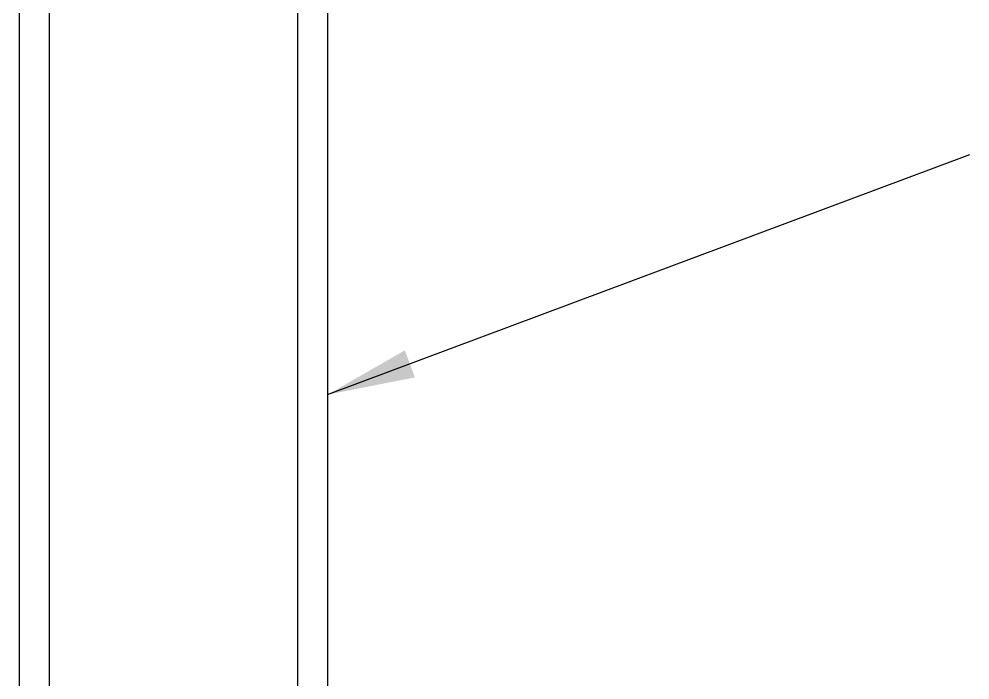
# Model space of a CAD drawing. Extents: x 1169373 to 1354985, y 649019 to 904199.
# Drawn here: x 1278838 to 1279921, y 791013 to 791766 of the extents above; entities that cross this region are included whole.
import ezdxf

# ---------------------------------------------------------------- set-up
doc = ezdxf.new("R2010")
doc.units = 0
doc.header["$LTSCALE"] = 1000
doc.header["$MEASUREMENT"] = 0
doc.styles.get("Standard").update_dxf_attribs({"font": 'gbenor.shx', "bigfont": 'gbcbig.shx'})
doc.dimstyles.get("Standard").update_dxf_attribs({"dimscale": 100, "dimtxt": 3.5, "dimasz": 1, "dimexe": 2.5, "dimexo": 3, "dimgap": 1.5, "dimtad": 1, "dimdec": 0, "dimzin": 0, "dimdsep": 46, "dimtxsty": 'Standard', "dimblk": 'ARCHTICK', "dimcen": 0.09, "dimadec": 0, "dimazin": 0, "dimtfac": 1, "dimtdec": 0, "dimtix": 1, "dimtmove": 2, "dimatfit": 3, "dimfxl": 1, "dimtolj": 1, "dimtzin": 0, "dimarcsym": 0})

# ---------------------------------------------------------------- blocks, each defined once
blk = doc.blocks.new('gfhhrryyfd')
at = {"linetype": 'Continuous'}
for p, q in [((3692945, -1757267.8), (3692945, -1760122.7)), ((3692979.3, -1757267.8), (3692979.3, -1760122.7)), ((3693262.2, -1757267.8), (3693262.2, -1760122.7)), ((3693296.5, -1757267.8), (3693296.5, -1760122.7))]:
    blk.add_line(p, q, dxfattribs=at)
blk.add_leader([(3693296.5, -1758292.3), (3694028.1, -1758018.9)], dimstyle='Standard', override={"dimgap": 20, "dimtad": 0})

msp = doc.modelspace()

# ---------------------------------------------------------------- block references
at = {"lineweight": -3, "xscale": 0.9999959487468004, "yscale": 0.999995949678123, "zscale": 0.9999959495959999}
msp.add_blockref('gfhhrryyfd', (-2414092.3, 2549623.7), dxfattribs=at)

doc.saveas('drawing.dxf')
